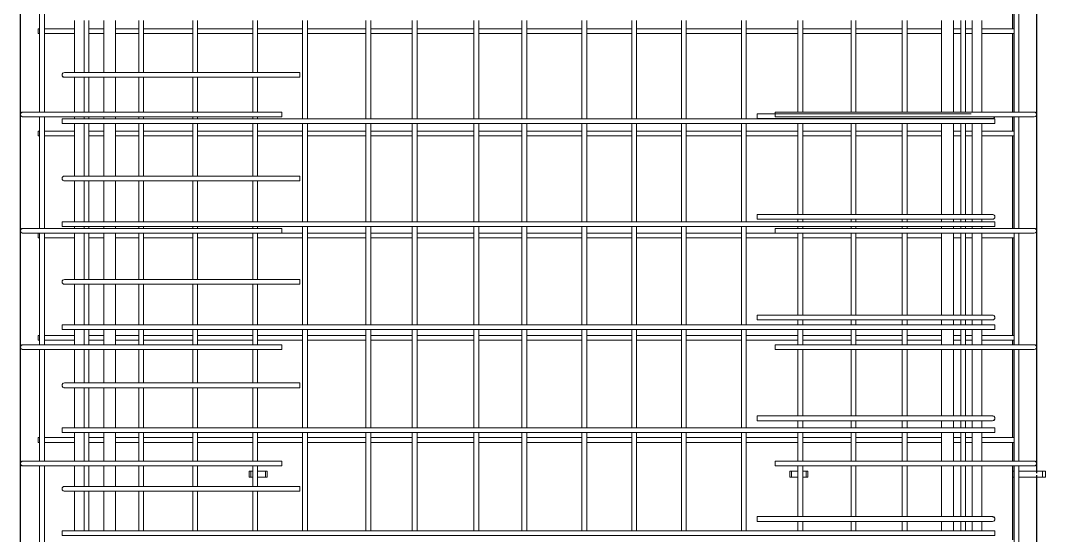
# Model space of a CAD drawing. Header units: millimetres. Extents: x 840 to 20197, y -2485 to 18696.
# Drawn here: x 2609 to 4334, y 542 to 1409 of the extents above; entities that cross this region are included whole.
import ezdxf

# ---------------------------------------------------------------- set-up
doc = ezdxf.new("R2010")
doc.units = ezdxf.units.MM
doc.linetypes.add('Dash', pattern=[6.36, 3.18, -3.18])
for name, color, linetype, lineweight in [('A-GENM', 13, 'Continuous', 18), ('A-WALL', 113, 'Continuous', 25), ('A-WALL-HDLN', 110, 'Dash', 25), ('S-RBAR', 171, 'Continuous', 18)]:
    doc.layers.add(name, color=color, linetype=linetype, lineweight=lineweight)

# ---------------------------------------------------------------- blocks, each defined once
blk = doc.blocks.new('RR spread anchor face based - RR-SA-2_5-150-1726819-Elevation Front Copy 1')
at = {"layer": 'A-GENM'}
for p, q in [((2993.8, 3140), (2996.3, 3140)), ((2993.8, 3130), (2993.8, 3140)), ((2996.3, 3140), (2999.6, 3140)), ((2996.3, 3140), (2996.3, 3130)), ((3007.6, 3140), (3021.3, 3140)), ((3021.3, 3140), (3023.8, 3140)), ((3021.3, 3140), (3021.3, 3130)), ((3023.8, 3140), (3023.8, 3130)), ((2996.3, 3130), (2993.8, 3130)), ((2999.6, 3130), (2996.3, 3130)), ((3021.3, 3130), (3007.6, 3130)), ((3023.8, 3130), (3021.3, 3130))]:
    blk.add_line(p, q, dxfattribs=at)
blk = doc.blocks.new('RR spread anchor face based - RR-SA-2_5-150-V1-Elevation Front Copy 1')
at = {"layer": 'A-GENM'}
for p, q in [((3903.8, 3140), (3906.3, 3140)), ((3903.8, 3130), (3903.8, 3140)), ((3906.3, 3140), (3917.3, 3140)), ((3906.3, 3140), (3906.3, 3130)), ((3925.3, 3140), (3931.3, 3140)), ((3931.3, 3140), (3933.8, 3140)), ((3931.3, 3140), (3931.3, 3130)), ((3933.8, 3140), (3933.8, 3130)), ((3906.3, 3130), (3903.8, 3130)), ((3917.3, 3130), (3906.3, 3130)), ((3931.3, 3130), (3925.3, 3130)), ((3933.8, 3130), (3931.3, 3130))]:
    blk.add_line(p, q, dxfattribs=at)
blk = doc.blocks.new('RR spread anchor face based - RR-SA-3_0-200-1726827-Elevation Front Copy 1')
at = {"layer": 'A-GENM'}
for p, q in [((4278.8, 3140), (4280.8, 3140)), ((4288.8, 3140), (4328.8, 3140)), ((4328.8, 3140), (4333.8, 3140)), ((4328.8, 3130), (4328.8, 3140)), ((4333.8, 3130), (4333.8, 3140)), ((4280.8, 3130), (4278.8, 3130)), ((4328.8, 3130), (4288.8, 3130)), ((4333.8, 3130), (4328.8, 3130))]:
    blk.add_line(p, q, dxfattribs=at)

msp = doc.modelspace()

# ---------------------------------------------------------------- linework, layer by layer
at = {"layer": 'A-WALL'}
for p, q in [((2608.8071, -1395), (2608.8071, 3660)), ((4318.8071, 1655), (4318.8071, 649.9)), ((4278.8071, 1394.44828), (4278.8071, 1442.2)), ((4278.8071, 1254.4), (4278.8071, 1386.44828)), ((4278.8071, 1222.48276), (4278.8071, 1246.4)), ((4278.8071, 1058.6), (4278.8071, 1214.48276)), ((4278.8071, 878.55172), (4278.8071, 1042.51724)), ((4278.8071, 862.8), (4278.8071, 870.55172)), ((4278.8071, 706.58621), (4278.8071, 854.8)), ((4278.8071, 667), (4278.8071, 698.58621)), ((4278.8071, 534.62069), (4278.8071, 659)), ((4318.8071, 639.9), (4318.8071, -825.1))]:
    msp.add_line(p, q, dxfattribs=at)
at = {"layer": 'A-WALL-HDLN'}
msp.add_line((4318.8071, 649.85039), (4318.8071, 639.94961), dxfattribs=at)
at = {"layer": 'S-RBAR'}
for p, q in [((2641.0571, 1254.4), (2641.0571, 1442.2)), ((2649.0571, 1254.4), (2649.0571, 1442.2)), ((4280.8071, 1254.4), (4280.8071, 1442.2)), ((4288.8071, 1254.4), (4288.8071, 1442.2)), ((2699.81129, 1320.88409), (2699.81129, 1408.51724)), ((2715.81129, 1320.88409), (2715.81129, 1408.51724)), ((2715.9034, 1320.88409), (2715.9034, 1408.51724)), ((2723.9034, 1320.88409), (2723.9034, 1408.51724)), ((2748.8071, 1320.88409), (2748.8071, 1408.51724)), ((2768.8071, 1320.88409), (2768.8071, 1408.51724)), ((2807.83488, 1320.88409), (2807.83488, 1408.51724)), ((2815.83488, 1320.88409), (2815.83488, 1408.51724)), ((2898.94599, 1320.88409), (2898.94599, 1408.51724)), ((2906.94599, 1320.88409), (2906.94599, 1408.51724)), ((2999.61266, 1320.88409), (2999.61266, 1408.51724)), ((3007.61266, 1320.88409), (3007.61266, 1408.51724)), ((3083.55107, 1243.17241), (3083.55107, 1408.51724)), ((3091.55107, 1243.17241), (3091.55107, 1408.51724)), ((3190.14043, 1243.17241), (3190.14043, 1408.51724)), ((3198.14043, 1243.17241), (3198.14043, 1408.51724)), ((3268.15615, 1243.17241), (3268.15615, 1408.51724)), ((3276.15615, 1243.17241), (3276.15615, 1408.51724)), ((3371.91821, 1243.17241), (3371.91821, 1408.51724)), ((3379.91821, 1243.17241), (3379.91821, 1408.51724)), ((3452.76124, 1243.17241), (3452.76124, 1408.51724)), ((3460.76124, 1243.17241), (3460.76124, 1408.51724)), ((3553.69599, 1243.17241), (3553.69599, 1408.51724)), ((3561.69599, 1243.17241), (3561.69599, 1408.51724)), ((3637.36632, 1243.17241), (3637.36632, 1408.51724)), ((3645.36632, 1243.17241), (3645.36632, 1408.51724)), ((3721.09877, 1243.17241), (3721.09877, 1408.51724)), ((3729.09877, 1243.17241), (3729.09877, 1408.51724)), ((3821.9714, 1243.17241), (3821.9714, 1408.51724)), ((3829.9714, 1243.17241), (3829.9714, 1408.51724)), ((3917.25155, 1254.4), (3917.25155, 1408.51724)), ((3925.25155, 1254.4), (3925.25155, 1408.51724)), ((4006.57649, 1254.4), (4006.57649, 1408.51724)), ((4014.57649, 1254.4), (4014.57649, 1408.51724)), ((4092.77932, 1254.4), (4092.77932, 1408.51724)), ((4100.77932, 1254.4), (4100.77932, 1408.51724)), ((4158.8071, 1254.4), (4158.8071, 1408.51724)), ((4178.8071, 1254.4), (4178.8071, 1408.51724)), ((4191.18157, 1254.4), (4191.18157, 1408.51724)), ((4199.18157, 1254.4), (4199.18157, 1408.51724)), ((4210.55291, 1254.4), (4210.55291, 1408.51724)), ((4226.55291, 1254.4), (4226.55291, 1408.51724)), ((2638.8071, 1394.44828), (2641.0571, 1394.44828)), ((2638.8071, 1386.44828), (2638.8071, 1394.44828)), ((2638.8071, 1386.44828), (2641.0571, 1386.44828)), ((2649.0571, 1394.44828), (2699.81129, 1394.44828)), ((2649.0571, 1386.44828), (2699.81129, 1386.44828)), ((2723.9034, 1394.44828), (2748.8071, 1394.44828)), ((2723.9034, 1386.44828), (2748.8071, 1386.44828)), ((2768.8071, 1394.44828), (2807.83488, 1394.44828)), ((2768.8071, 1386.44828), (2807.83488, 1386.44828)), ((2815.83488, 1394.44828), (2898.94599, 1394.44828)), ((2815.83488, 1386.44828), (2898.94599, 1386.44828)), ((2906.94599, 1394.44828), (2999.61266, 1394.44828)), ((2906.94599, 1386.44828), (2999.61266, 1386.44828)), ((3007.61266, 1394.44828), (3083.55107, 1394.44828)), ((3007.61266, 1386.44828), (3083.55107, 1386.44828)), ((3091.55107, 1394.44828), (3190.14043, 1394.44828)), ((3091.55107, 1386.44828), (3190.14043, 1386.44828)), ((3198.14043, 1394.44828), (3268.15615, 1394.44828)), ((3198.14043, 1386.44828), (3268.15615, 1386.44828)), ((3276.15615, 1394.44828), (3371.91821, 1394.44828)), ((3276.15615, 1386.44828), (3371.91821, 1386.44828)), ((3379.91821, 1394.44828), (3452.76124, 1394.44828)), ((3379.91821, 1386.44828), (3452.76124, 1386.44828)), ((3460.76124, 1394.44828), (3553.69599, 1394.44828)), ((3460.76124, 1386.44828), (3553.69599, 1386.44828)), ((3561.69599, 1394.44828), (3637.36632, 1394.44828)), ((3561.69599, 1386.44828), (3637.36632, 1386.44828)), ((3645.36632, 1394.44828), (3721.09877, 1394.44828)), ((3645.36632, 1386.44828), (3721.09877, 1386.44828)), ((3729.09877, 1394.44828), (3821.9714, 1394.44828)), ((3729.09877, 1386.44828), (3821.9714, 1386.44828)), ((3829.9714, 1394.44828), (3917.25155, 1394.44828)), ((3829.9714, 1386.44828), (3917.25155, 1386.44828)), ((3925.25155, 1394.44828), (4006.57649, 1394.44828)), ((3925.25155, 1386.44828), (4006.57649, 1386.44828)), ((4014.57649, 1394.44828), (4092.77932, 1394.44828)), ((4014.57649, 1386.44828), (4092.77932, 1386.44828)), ((4100.77932, 1394.44828), (4158.8071, 1394.44828)), ((4100.77932, 1386.44828), (4158.8071, 1386.44828)), ((4178.8071, 1394.44828), (4191.18157, 1394.44828)), ((4178.8071, 1386.44828), (4191.18157, 1386.44828)), ((4199.18157, 1394.44828), (4210.55291, 1394.44828)), ((4199.18157, 1386.44828), (4210.55291, 1386.44828)), ((4226.55291, 1394.44828), (4280.8071, 1394.44828)), ((4226.55291, 1386.44828), (4280.8071, 1386.44828)), ((2718.8071, 1320.88409), (2682.8071, 1320.88409)), ((2718.8071, 1312.88409), (2682.8071, 1312.88409)), ((2699.81129, 1254.4), (2699.81129, 1312.88409)), ((2715.81129, 1254.4), (2715.81129, 1312.88409)), ((2715.9034, 1254.4), (2715.9034, 1312.88409)), ((2718.8071, 1320.88409), (3078.8071, 1320.88409)), ((2718.8071, 1312.88409), (3078.8071, 1312.88409)), ((2723.9034, 1254.4), (2723.9034, 1312.88409)), ((2748.8071, 1254.4), (2748.8071, 1312.88409)), ((2768.8071, 1254.4), (2768.8071, 1312.88409)), ((2807.83488, 1254.4), (2807.83488, 1312.88409)), ((2815.83488, 1254.4), (2815.83488, 1312.88409)), ((2898.94599, 1254.4), (2898.94599, 1312.88409)), ((2906.94599, 1254.4), (2906.94599, 1312.88409)), ((2999.61266, 1254.4), (2999.61266, 1312.88409)), ((3007.61266, 1254.4), (3007.61266, 1312.88409)), ((3078.8071, 1312.88409), (3078.8071, 1320.88409)), ((2632.8071, 1254.4), (2612.8071, 1254.4)), ((2632.8071, 1246.4), (2612.8071, 1246.4)), ((2632.8071, 1254.4), (3048.8071, 1254.4)), ((2632.8071, 1246.4), (3048.8071, 1246.4)), ((2641.0571, 1058.6), (2641.0571, 1246.4)), ((2649.0571, 1058.6), (2649.0571, 1246.4)), ((2678.8071, 1243.17241), (4248.8071, 1243.17241)), ((2678.8071, 1235.17241), (2678.8071, 1243.17241)), ((2699.81129, 1243.17241), (2699.81129, 1246.4)), ((2715.81129, 1243.17241), (2715.81129, 1246.4)), ((2715.9034, 1243.17241), (2715.9034, 1246.4)), ((2723.9034, 1243.17241), (2723.9034, 1246.4)), ((2748.8071, 1243.17241), (2748.8071, 1246.4)), ((2768.8071, 1243.17241), (2768.8071, 1246.4)), ((2807.83488, 1243.17241), (2807.83488, 1246.4)), ((2815.83488, 1243.17241), (2815.83488, 1246.4)), ((2898.94599, 1243.17241), (2898.94599, 1246.4)), ((2906.94599, 1243.17241), (2906.94599, 1246.4)), ((2999.61266, 1243.17241), (2999.61266, 1246.4)), ((3007.61266, 1243.17241), (3007.61266, 1246.4)), ((3048.8071, 1246.4), (3048.8071, 1254.4)), ((4208.8071, 1251.50878), (3848.8071, 1251.50878)), ((3848.8071, 1251.50878), (3848.8071, 1243.50878)), ((4208.8071, 1243.50878), (3848.8071, 1243.50878)), ((4294.8071, 1254.4), (3878.8071, 1254.4)), ((3878.8071, 1254.4), (3878.8071, 1246.4)), ((4294.8071, 1246.4), (3878.8071, 1246.4)), ((4208.8071, 1243.50878), (4244.8071, 1243.50878)), ((4248.8071, 1235.17241), (4248.8071, 1243.17241)), ((4280.8071, 1058.6), (4280.8071, 1246.4)), ((4288.8071, 1058.6), (4288.8071, 1246.4)), ((4294.8071, 1254.4), (4314.8071, 1254.4)), ((4294.8071, 1246.4), (4314.8071, 1246.4)), ((2678.8071, 1235.17241), (4248.8071, 1235.17241)), ((2699.81129, 1146.75849), (2699.81129, 1235.17241)), ((2715.81129, 1146.75849), (2715.81129, 1235.17241)), ((2715.9034, 1146.75849), (2715.9034, 1235.17241)), ((2723.9034, 1146.75849), (2723.9034, 1235.17241)), ((2748.8071, 1146.75849), (2748.8071, 1235.17241)), ((2768.8071, 1146.75849), (2768.8071, 1235.17241)), ((2807.83488, 1146.75849), (2807.83488, 1235.17241)), ((2815.83488, 1146.75849), (2815.83488, 1235.17241)), ((2898.94599, 1146.75849), (2898.94599, 1235.17241)), ((2906.94599, 1146.75849), (2906.94599, 1235.17241)), ((2999.61266, 1146.75849), (2999.61266, 1235.17241)), ((3007.61266, 1146.75849), (3007.61266, 1235.17241)), ((3083.55107, 1069.82759), (3083.55107, 1235.17241)), ((3091.55107, 1069.82759), (3091.55107, 1235.17241)), ((3190.14043, 1069.82759), (3190.14043, 1235.17241)), ((3198.14043, 1069.82759), (3198.14043, 1235.17241)), ((3268.15615, 1069.82759), (3268.15615, 1235.17241)), ((3276.15615, 1069.82759), (3276.15615, 1235.17241)), ((3371.91821, 1069.82759), (3371.91821, 1235.17241)), ((3379.91821, 1069.82759), (3379.91821, 1235.17241)), ((3452.76124, 1069.82759), (3452.76124, 1235.17241)), ((3460.76124, 1069.82759), (3460.76124, 1235.17241)), ((3553.69599, 1069.82759), (3553.69599, 1235.17241)), ((3561.69599, 1069.82759), (3561.69599, 1235.17241)), ((3637.36632, 1069.82759), (3637.36632, 1235.17241)), ((3645.36632, 1069.82759), (3645.36632, 1235.17241)), ((3721.09877, 1069.82759), (3721.09877, 1235.17241)), ((3729.09877, 1069.82759), (3729.09877, 1235.17241)), ((3821.9714, 1069.82759), (3821.9714, 1235.17241)), ((3829.9714, 1069.82759), (3829.9714, 1235.17241)), ((3917.25155, 1082.0082), (3917.25155, 1235.17241)), ((3925.25155, 1082.0082), (3925.25155, 1235.17241)), ((4006.57649, 1082.0082), (4006.57649, 1235.17241)), ((4014.57649, 1082.0082), (4014.57649, 1235.17241)), ((4092.77932, 1082.0082), (4092.77932, 1235.17241)), ((4100.77932, 1082.0082), (4100.77932, 1235.17241)), ((4158.8071, 1082.0082), (4158.8071, 1235.17241)), ((4178.8071, 1082.0082), (4178.8071, 1235.17241)), ((4191.18157, 1082.0082), (4191.18157, 1235.17241)), ((4199.18157, 1082.0082), (4199.18157, 1235.17241)), ((4210.55291, 1082.0082), (4210.55291, 1235.17241)), ((4226.55291, 1082.0082), (4226.55291, 1235.17241)), ((2638.8071, 1222.48276), (2641.0571, 1222.48276)), ((2638.8071, 1214.48276), (2638.8071, 1222.48276)), ((2638.8071, 1214.48276), (2641.0571, 1214.48276)), ((2649.0571, 1222.48276), (2699.81129, 1222.48276)), ((2649.0571, 1214.48276), (2699.81129, 1214.48276)), ((2723.9034, 1222.48276), (2748.8071, 1222.48276)), ((2723.9034, 1214.48276), (2748.8071, 1214.48276)), ((2768.8071, 1222.48276), (2807.83488, 1222.48276)), ((2768.8071, 1214.48276), (2807.83488, 1214.48276)), ((2815.83488, 1222.48276), (2898.94599, 1222.48276)), ((2815.83488, 1214.48276), (2898.94599, 1214.48276)), ((2906.94599, 1222.48276), (2999.61266, 1222.48276)), ((2906.94599, 1214.48276), (2999.61266, 1214.48276)), ((3007.61266, 1222.48276), (3083.55107, 1222.48276)), ((3007.61266, 1214.48276), (3083.55107, 1214.48276)), ((3091.55107, 1222.48276), (3190.14043, 1222.48276)), ((3091.55107, 1214.48276), (3190.14043, 1214.48276)), ((3198.14043, 1222.48276), (3268.15615, 1222.48276)), ((3198.14043, 1214.48276), (3268.15615, 1214.48276)), ((3276.15615, 1222.48276), (3371.91821, 1222.48276)), ((3276.15615, 1214.48276), (3371.91821, 1214.48276)), ((3379.91821, 1222.48276), (3452.76124, 1222.48276)), ((3379.91821, 1214.48276), (3452.76124, 1214.48276)), ((3460.76124, 1222.48276), (3553.69599, 1222.48276)), ((3460.76124, 1214.48276), (3553.69599, 1214.48276)), ((3561.69599, 1222.48276), (3637.36632, 1222.48276)), ((3561.69599, 1214.48276), (3637.36632, 1214.48276)), ((3645.36632, 1222.48276), (3721.09877, 1222.48276)), ((3645.36632, 1214.48276), (3721.09877, 1214.48276)), ((3729.09877, 1222.48276), (3821.9714, 1222.48276)), ((3729.09877, 1214.48276), (3821.9714, 1214.48276)), ((3829.9714, 1222.48276), (3917.25155, 1222.48276)), ((3829.9714, 1214.48276), (3917.25155, 1214.48276)), ((3925.25155, 1222.48276), (4006.57649, 1222.48276)), ((3925.25155, 1214.48276), (4006.57649, 1214.48276)), ((4014.57649, 1222.48276), (4092.77932, 1222.48276)), ((4014.57649, 1214.48276), (4092.77932, 1214.48276)), ((4100.77932, 1222.48276), (4158.8071, 1222.48276)), ((4100.77932, 1214.48276), (4158.8071, 1214.48276)), ((4178.8071, 1222.48276), (4191.18157, 1222.48276)), ((4178.8071, 1214.48276), (4191.18157, 1214.48276)), ((4199.18157, 1222.48276), (4210.55291, 1222.48276)), ((4199.18157, 1214.48276), (4210.55291, 1214.48276)), ((4226.55291, 1222.48276), (4280.8071, 1222.48276)), ((4226.55291, 1214.48276), (4280.8071, 1214.48276)), ((2718.8071, 1146.75849), (2682.8071, 1146.75849)), ((2718.8071, 1138.75849), (2682.8071, 1138.75849)), ((2699.81129, 1069.82759), (2699.81129, 1138.75849)), ((2715.81129, 1069.82759), (2715.81129, 1138.75849)), ((2715.9034, 1069.82759), (2715.9034, 1138.75849)), ((2718.8071, 1146.75849), (3078.8071, 1146.75849)), ((2718.8071, 1138.75849), (3078.8071, 1138.75849)), ((2723.9034, 1069.82759), (2723.9034, 1138.75849)), ((2748.8071, 1069.82759), (2748.8071, 1138.75849)), ((2768.8071, 1069.82759), (2768.8071, 1138.75849)), ((2807.83488, 1069.82759), (2807.83488, 1138.75849)), ((2815.83488, 1069.82759), (2815.83488, 1138.75849)), ((2898.94599, 1069.82759), (2898.94599, 1138.75849)), ((2906.94599, 1069.82759), (2906.94599, 1138.75849)), ((2999.61266, 1069.82759), (2999.61266, 1138.75849)), ((3007.61266, 1069.82759), (3007.61266, 1138.75849)), ((3078.8071, 1138.75849), (3078.8071, 1146.75849)), ((2678.8071, 1069.82759), (4248.8071, 1069.82759)), ((2678.8071, 1061.82759), (2678.8071, 1069.82759)), ((4208.8071, 1082.0082), (3848.8071, 1082.0082)), ((3848.8071, 1082.0082), (3848.8071, 1074.0082)), ((4208.8071, 1074.0082), (3848.8071, 1074.0082)), ((3917.25155, 1069.82759), (3917.25155, 1074.0082)), ((3925.25155, 1069.82759), (3925.25155, 1074.0082)), ((4006.57649, 1069.82759), (4006.57649, 1074.0082)), ((4014.57649, 1069.82759), (4014.57649, 1074.0082)), ((4092.77932, 1069.82759), (4092.77932, 1074.0082)), ((4100.77932, 1069.82759), (4100.77932, 1074.0082)), ((4158.8071, 1069.82759), (4158.8071, 1074.0082)), ((4178.8071, 1069.82759), (4178.8071, 1074.0082)), ((4191.18157, 1069.82759), (4191.18157, 1074.0082)), ((4199.18157, 1069.82759), (4199.18157, 1074.0082)), ((4208.8071, 1082.0082), (4244.8071, 1082.0082)), ((4208.8071, 1074.0082), (4244.8071, 1074.0082)), ((4210.55291, 1069.82759), (4210.55291, 1074.0082)), ((4226.55291, 1069.82759), (4226.55291, 1074.0082)), ((4248.8071, 1061.82759), (4248.8071, 1069.82759)), ((2632.8071, 1058.6), (2612.8071, 1058.6)), ((2632.8071, 1058.6), (3048.8071, 1058.6)), ((2678.8071, 1061.82759), (4248.8071, 1061.82759)), ((2699.81129, 1058.6), (2699.81129, 1061.82759)), ((2715.81129, 1058.6), (2715.81129, 1061.82759)), ((2715.9034, 1058.6), (2715.9034, 1061.82759)), ((2723.9034, 1058.6), (2723.9034, 1061.82759)), ((2748.8071, 1058.6), (2748.8071, 1061.82759)), ((2768.8071, 1058.6), (2768.8071, 1061.82759)), ((2807.83488, 1058.6), (2807.83488, 1061.82759)), ((2815.83488, 1058.6), (2815.83488, 1061.82759)), ((2898.94599, 1058.6), (2898.94599, 1061.82759)), ((2906.94599, 1058.6), (2906.94599, 1061.82759)), ((2999.61266, 1058.6), (2999.61266, 1061.82759)), ((3007.61266, 1058.6), (3007.61266, 1061.82759)), ((3048.8071, 1050.6), (3048.8071, 1058.6)), ((3083.55107, 896.48276), (3083.55107, 1061.82759)), ((3091.55107, 896.48276), (3091.55107, 1061.82759)), ((3190.14043, 896.48276), (3190.14043, 1061.82759)), ((3198.14043, 896.48276), (3198.14043, 1061.82759)), ((3268.15615, 896.48276), (3268.15615, 1061.82759)), ((3276.15615, 896.48276), (3276.15615, 1061.82759)), ((3371.91821, 896.48276), (3371.91821, 1061.82759)), ((3379.91821, 896.48276), (3379.91821, 1061.82759)), ((3452.76124, 896.48276), (3452.76124, 1061.82759)), ((3460.76124, 896.48276), (3460.76124, 1061.82759)), ((3553.69599, 896.48276), (3553.69599, 1061.82759)), ((3561.69599, 896.48276), (3561.69599, 1061.82759)), ((3637.36632, 896.48276), (3637.36632, 1061.82759)), ((3645.36632, 896.48276), (3645.36632, 1061.82759)), ((3721.09877, 896.48276), (3721.09877, 1061.82759)), ((3729.09877, 896.48276), (3729.09877, 1061.82759)), ((3821.9714, 896.48276), (3821.9714, 1061.82759)), ((3829.9714, 896.48276), (3829.9714, 1061.82759)), ((4294.8071, 1058.6), (3878.8071, 1058.6)), ((3878.8071, 1058.6), (3878.8071, 1050.6)), ((3917.25155, 1058.6), (3917.25155, 1061.82759)), ((3925.25155, 1058.6), (3925.25155, 1061.82759)), ((4006.57649, 1058.6), (4006.57649, 1061.82759)), ((4014.57649, 1058.6), (4014.57649, 1061.82759)), ((4092.77932, 1058.6), (4092.77932, 1061.82759)), ((4100.77932, 1058.6), (4100.77932, 1061.82759)), ((4158.8071, 1058.6), (4158.8071, 1061.82759)), ((4178.8071, 1058.6), (4178.8071, 1061.82759)), ((4191.18157, 1058.6), (4191.18157, 1061.82759)), ((4199.18157, 1058.6), (4199.18157, 1061.82759)), ((4210.55291, 1058.6), (4210.55291, 1061.82759)), ((4226.55291, 1058.6), (4226.55291, 1061.82759)), ((4294.8071, 1058.6), (4314.8071, 1058.6)), ((2632.8071, 1050.6), (2612.8071, 1050.6)), ((2632.8071, 1050.6), (3048.8071, 1050.6)), ((2638.8071, 1050.51724), (2641.0571, 1050.51724)), ((2638.8071, 1042.51724), (2638.8071, 1050.51724)), ((2638.8071, 1042.51724), (2641.0571, 1042.51724)), ((2641.0571, 862.8), (2641.0571, 1050.6)), ((2649.0571, 862.8), (2649.0571, 1050.6)), ((2649.0571, 1050.51724), (2699.81129, 1050.51724)), ((2649.0571, 1042.51724), (2699.81129, 1042.51724)), ((2699.81129, 972.63288), (2699.81129, 1050.6)), ((2715.81129, 972.63288), (2715.81129, 1050.6)), ((2715.9034, 972.63288), (2715.9034, 1050.6)), ((2723.9034, 972.63288), (2723.9034, 1050.6)), ((2723.9034, 1050.51724), (2748.8071, 1050.51724)), ((2723.9034, 1042.51724), (2748.8071, 1042.51724)), ((2748.8071, 972.63288), (2748.8071, 1050.6)), ((2768.8071, 972.63288), (2768.8071, 1050.6)), ((2768.8071, 1050.51724), (2807.83488, 1050.51724)), ((2768.8071, 1042.51724), (2807.83488, 1042.51724)), ((2807.83488, 972.63288), (2807.83488, 1050.6)), ((2815.83488, 972.63288), (2815.83488, 1050.6)), ((2815.83488, 1050.51724), (2898.94599, 1050.51724)), ((2815.83488, 1042.51724), (2898.94599, 1042.51724)), ((2898.94599, 972.63288), (2898.94599, 1050.6)), ((2906.94599, 972.63288), (2906.94599, 1050.6)), ((2906.94599, 1050.51724), (2999.61266, 1050.51724)), ((2906.94599, 1042.51724), (2999.61266, 1042.51724)), ((2999.61266, 972.63288), (2999.61266, 1050.6)), ((3007.61266, 972.63288), (3007.61266, 1050.6)), ((3007.61266, 1050.51724), (3083.55107, 1050.51724)), ((3007.61266, 1042.51724), (3083.55107, 1042.51724)), ((3091.55107, 1050.51724), (3190.14043, 1050.51724)), ((3091.55107, 1042.51724), (3190.14043, 1042.51724)), ((3198.14043, 1050.51724), (3268.15615, 1050.51724)), ((3198.14043, 1042.51724), (3268.15615, 1042.51724)), ((3276.15615, 1050.51724), (3371.91821, 1050.51724)), ((3276.15615, 1042.51724), (3371.91821, 1042.51724)), ((3379.91821, 1050.51724), (3452.76124, 1050.51724)), ((3379.91821, 1042.51724), (3452.76124, 1042.51724)), ((3460.76124, 1050.51724), (3553.69599, 1050.51724)), ((3460.76124, 1042.51724), (3553.69599, 1042.51724)), ((3561.69599, 1050.51724), (3637.36632, 1050.51724)), ((3561.69599, 1042.51724), (3637.36632, 1042.51724)), ((3645.36632, 1050.51724), (3721.09877, 1050.51724)), ((3645.36632, 1042.51724), (3721.09877, 1042.51724)), ((3729.09877, 1050.51724), (3821.9714, 1050.51724)), ((3729.09877, 1042.51724), (3821.9714, 1042.51724)), ((3829.9714, 1050.51724), (3917.25155, 1050.51724)), ((3829.9714, 1042.51724), (3917.25155, 1042.51724)), ((4294.8071, 1050.6), (3878.8071, 1050.6)), ((3917.25155, 912.50761), (3917.25155, 1050.6)), ((3925.25155, 912.50761), (3925.25155, 1050.6)), ((3925.25155, 1050.51724), (4006.57649, 1050.51724)), ((3925.25155, 1042.51724), (4006.57649, 1042.51724)), ((4006.57649, 912.50761), (4006.57649, 1050.6)), ((4014.57649, 912.50761), (4014.57649, 1050.6)), ((4014.57649, 1050.51724), (4092.77932, 1050.51724)), ((4014.57649, 1042.51724), (4092.77932, 1042.51724)), ((4092.77932, 912.50761), (4092.77932, 1050.6)), ((4100.77932, 912.50761), (4100.77932, 1050.6)), ((4100.77932, 1050.51724), (4158.8071, 1050.51724)), ((4100.77932, 1042.51724), (4158.8071, 1042.51724)), ((4158.8071, 912.50761), (4158.8071, 1050.6)), ((4178.8071, 912.50761), (4178.8071, 1050.6)), ((4178.8071, 1050.51724), (4191.18157, 1050.51724)), ((4178.8071, 1042.51724), (4191.18157, 1042.51724)), ((4191.18157, 912.50761), (4191.18157, 1050.6)), ((4199.18157, 912.50761), (4199.18157, 1050.6)), ((4199.18157, 1050.51724), (4210.55291, 1050.51724)), ((4199.18157, 1042.51724), (4210.55291, 1042.51724)), ((4210.55291, 912.50761), (4210.55291, 1050.6)), ((4226.55291, 912.50761), (4226.55291, 1050.6)), ((4226.55291, 1050.51724), (4280.8071, 1050.51724)), ((4226.55291, 1042.51724), (4280.8071, 1042.51724)), ((4280.8071, 862.8), (4280.8071, 1050.6)), ((4288.8071, 862.8), (4288.8071, 1050.6)), ((4294.8071, 1050.6), (4314.8071, 1050.6)), ((2718.8071, 972.63288), (2682.8071, 972.63288)), ((2718.8071, 972.63288), (3078.8071, 972.63288)), ((3078.8071, 964.63288), (3078.8071, 972.63288)), ((2718.8071, 964.63288), (2682.8071, 964.63288)), ((2699.81129, 896.48276), (2699.81129, 964.63288)), ((2715.81129, 896.48276), (2715.81129, 964.63288)), ((2715.9034, 896.48276), (2715.9034, 964.63288)), ((2718.8071, 964.63288), (3078.8071, 964.63288)), ((2723.9034, 896.48276), (2723.9034, 964.63288)), ((2748.8071, 896.48276), (2748.8071, 964.63288)), ((2768.8071, 896.48276), (2768.8071, 964.63288)), ((2807.83488, 896.48276), (2807.83488, 964.63288)), ((2815.83488, 896.48276), (2815.83488, 964.63288)), ((2898.94599, 896.48276), (2898.94599, 964.63288)), ((2906.94599, 896.48276), (2906.94599, 964.63288)), ((2999.61266, 896.48276), (2999.61266, 964.63288)), ((3007.61266, 896.48276), (3007.61266, 964.63288)), ((4208.8071, 912.50761), (3848.8071, 912.50761)), ((3848.8071, 912.50761), (3848.8071, 904.50761)), ((4208.8071, 904.50761), (3848.8071, 904.50761)), ((3917.25155, 896.48276), (3917.25155, 904.50761)), ((3925.25155, 896.48276), (3925.25155, 904.50761)), ((4006.57649, 896.48276), (4006.57649, 904.50761)), ((4014.57649, 896.48276), (4014.57649, 904.50761)), ((4092.77932, 896.48276), (4092.77932, 904.50761)), ((4100.77932, 896.48276), (4100.77932, 904.50761)), ((4158.8071, 896.48276), (4158.8071, 904.50761)), ((4178.8071, 896.48276), (4178.8071, 904.50761)), ((4191.18157, 896.48276), (4191.18157, 904.50761)), ((4199.18157, 896.48276), (4199.18157, 904.50761)), ((4208.8071, 912.50761), (4244.8071, 912.50761)), ((4208.8071, 904.50761), (4244.8071, 904.50761)), ((4210.55291, 896.48276), (4210.55291, 904.50761)), ((4226.55291, 896.48276), (4226.55291, 904.50761)), ((2678.8071, 896.48276), (4248.8071, 896.48276)), ((2678.8071, 888.48276), (2678.8071, 896.48276)), ((2678.8071, 888.48276), (4248.8071, 888.48276)), ((2699.81129, 862.8), (2699.81129, 888.48276)), ((2715.81129, 862.8), (2715.81129, 888.48276)), ((2715.9034, 862.8), (2715.9034, 888.48276)), ((2723.9034, 862.8), (2723.9034, 888.48276)), ((2748.8071, 862.8), (2748.8071, 888.48276)), ((2768.8071, 862.8), (2768.8071, 888.48276)), ((2807.83488, 862.8), (2807.83488, 888.48276)), ((2815.83488, 862.8), (2815.83488, 888.48276)), ((2898.94599, 862.8), (2898.94599, 888.48276)), ((2906.94599, 862.8), (2906.94599, 888.48276)), ((2999.61266, 862.8), (2999.61266, 888.48276)), ((3007.61266, 862.8), (3007.61266, 888.48276)), ((3083.55107, 723.13793), (3083.55107, 888.48276)), ((3091.55107, 723.13793), (3091.55107, 888.48276)), ((3190.14043, 723.13793), (3190.14043, 888.48276)), ((3198.14043, 723.13793), (3198.14043, 888.48276)), ((3268.15615, 723.13793), (3268.15615, 888.48276)), ((3276.15615, 723.13793), (3276.15615, 888.48276)), ((3371.91821, 723.13793), (3371.91821, 888.48276)), ((3379.91821, 723.13793), (3379.91821, 888.48276)), ((3452.76124, 723.13793), (3452.76124, 888.48276)), ((3460.76124, 723.13793), (3460.76124, 888.48276)), ((3553.69599, 723.13793), (3553.69599, 888.48276)), ((3561.69599, 723.13793), (3561.69599, 888.48276)), ((3637.36632, 723.13793), (3637.36632, 888.48276)), ((3645.36632, 723.13793), (3645.36632, 888.48276)), ((3721.09877, 723.13793), (3721.09877, 888.48276)), ((3729.09877, 723.13793), (3729.09877, 888.48276)), ((3821.9714, 723.13793), (3821.9714, 888.48276)), ((3829.9714, 723.13793), (3829.9714, 888.48276)), ((3917.25155, 862.8), (3917.25155, 888.48276)), ((3925.25155, 862.8), (3925.25155, 888.48276)), ((4006.57649, 862.8), (4006.57649, 888.48276)), ((4014.57649, 862.8), (4014.57649, 888.48276)), ((4092.77932, 862.8), (4092.77932, 888.48276)), ((4100.77932, 862.8), (4100.77932, 888.48276)), ((4158.8071, 862.8), (4158.8071, 888.48276)), ((4178.8071, 862.8), (4178.8071, 888.48276)), ((4191.18157, 862.8), (4191.18157, 888.48276)), ((4199.18157, 862.8), (4199.18157, 888.48276)), ((4210.55291, 862.8), (4210.55291, 888.48276)), ((4226.55291, 862.8), (4226.55291, 888.48276)), ((4248.8071, 888.48276), (4248.8071, 896.48276)), ((2632.8071, 862.8), (2612.8071, 862.8)), ((2632.8071, 862.8), (3048.8071, 862.8)), ((2638.8071, 878.55172), (2641.0571, 878.55172)), ((2638.8071, 870.55172), (2638.8071, 878.55172)), ((2638.8071, 870.55172), (2641.0571, 870.55172)), ((2649.0571, 878.55172), (2699.81129, 878.55172)), ((2649.0571, 870.55172), (2699.81129, 870.55172)), ((2723.9034, 878.55172), (2748.8071, 878.55172)), ((2723.9034, 870.55172), (2748.8071, 870.55172)), ((2768.8071, 878.55172), (2807.83488, 878.55172)), ((2768.8071, 870.55172), (2807.83488, 870.55172)), ((2815.83488, 878.55172), (2898.94599, 878.55172)), ((2815.83488, 870.55172), (2898.94599, 870.55172)), ((2906.94599, 878.55172), (2999.61266, 878.55172)), ((2906.94599, 870.55172), (2999.61266, 870.55172)), ((3007.61266, 878.55172), (3083.55107, 878.55172)), ((3007.61266, 870.55172), (3083.55107, 870.55172)), ((3048.8071, 854.8), (3048.8071, 862.8)), ((3091.55107, 878.55172), (3190.14043, 878.55172)), ((3091.55107, 870.55172), (3190.14043, 870.55172)), ((3198.14043, 878.55172), (3268.15615, 878.55172)), ((3198.14043, 870.55172), (3268.15615, 870.55172)), ((3276.15615, 878.55172), (3371.91821, 878.55172)), ((3276.15615, 870.55172), (3371.91821, 870.55172)), ((3379.91821, 878.55172), (3452.76124, 878.55172)), ((3379.91821, 870.55172), (3452.76124, 870.55172)), ((3460.76124, 878.55172), (3553.69599, 878.55172)), ((3460.76124, 870.55172), (3553.69599, 870.55172)), ((3561.69599, 878.55172), (3637.36632, 878.55172)), ((3561.69599, 870.55172), (3637.36632, 870.55172)), ((3645.36632, 878.55172), (3721.09877, 878.55172)), ((3645.36632, 870.55172), (3721.09877, 870.55172)), ((3729.09877, 878.55172), (3821.9714, 878.55172)), ((3729.09877, 870.55172), (3821.9714, 870.55172)), ((3829.9714, 878.55172), (3917.25155, 878.55172)), ((3829.9714, 870.55172), (3917.25155, 870.55172)), ((4294.8071, 862.8), (3878.8071, 862.8)), ((3878.8071, 862.8), (3878.8071, 854.8)), ((3925.25155, 878.55172), (4006.57649, 878.55172)), ((3925.25155, 870.55172), (4006.57649, 870.55172)), ((4014.57649, 878.55172), (4092.77932, 878.55172)), ((4014.57649, 870.55172), (4092.77932, 870.55172)), ((4100.77932, 878.55172), (4158.8071, 878.55172)), ((4100.77932, 870.55172), (4158.8071, 870.55172)), ((4178.8071, 878.55172), (4191.18157, 878.55172)), ((4178.8071, 870.55172), (4191.18157, 870.55172)), ((4199.18157, 878.55172), (4210.55291, 878.55172)), ((4199.18157, 870.55172), (4210.55291, 870.55172)), ((4226.55291, 878.55172), (4280.8071, 878.55172)), ((4226.55291, 870.55172), (4280.8071, 870.55172)), ((4294.8071, 862.8), (4314.8071, 862.8)), ((2632.8071, 854.8), (2612.8071, 854.8)), ((2632.8071, 854.8), (3048.8071, 854.8)), ((2641.0571, 667), (2641.0571, 854.8)), ((2649.0571, 667), (2649.0571, 854.8)), ((2699.81129, 798.50728), (2699.81129, 854.8)), ((2715.81129, 798.50728), (2715.81129, 854.8)), ((2715.9034, 798.50728), (2715.9034, 854.8)), ((2723.9034, 798.50728), (2723.9034, 854.8)), ((2748.8071, 798.50728), (2748.8071, 854.8)), ((2768.8071, 798.50728), (2768.8071, 854.8)), ((2807.83488, 798.50728), (2807.83488, 854.8)), ((2815.83488, 798.50728), (2815.83488, 854.8)), ((2898.94599, 798.50728), (2898.94599, 854.8)), ((2906.94599, 798.50728), (2906.94599, 854.8)), ((2999.61266, 798.50728), (2999.61266, 854.8)), ((3007.61266, 798.50728), (3007.61266, 854.8)), ((4294.8071, 854.8), (3878.8071, 854.8)), ((3917.25155, 743.00702), (3917.25155, 854.8)), ((3925.25155, 743.00702), (3925.25155, 854.8)), ((4006.57649, 743.00702), (4006.57649, 854.8)), ((4014.57649, 743.00702), (4014.57649, 854.8)), ((4092.77932, 743.00702), (4092.77932, 854.8)), ((4100.77932, 743.00702), (4100.77932, 854.8)), ((4158.8071, 743.00702), (4158.8071, 854.8)), ((4178.8071, 743.00702), (4178.8071, 854.8)), ((4191.18157, 743.00702), (4191.18157, 854.8)), ((4199.18157, 743.00702), (4199.18157, 854.8)), ((4210.55291, 743.00702), (4210.55291, 854.8)), ((4226.55291, 743.00702), (4226.55291, 854.8)), ((4280.8071, 667), (4280.8071, 854.8)), ((4288.8071, 667), (4288.8071, 854.8)), ((4294.8071, 854.8), (4314.8071, 854.8)), ((2718.8071, 798.50728), (2682.8071, 798.50728)), ((2718.8071, 798.50728), (3078.8071, 798.50728)), ((3078.8071, 790.50728), (3078.8071, 798.50728)), ((2718.8071, 790.50728), (2682.8071, 790.50728)), ((2699.81129, 723.13793), (2699.81129, 790.50728)), ((2715.81129, 723.13793), (2715.81129, 790.50728)), ((2715.9034, 723.13793), (2715.9034, 790.50728)), ((2718.8071, 790.50728), (3078.8071, 790.50728)), ((2723.9034, 723.13793), (2723.9034, 790.50728)), ((2748.8071, 723.13793), (2748.8071, 790.50728)), ((2768.8071, 723.13793), (2768.8071, 790.50728)), ((2807.83488, 723.13793), (2807.83488, 790.50728)), ((2815.83488, 723.13793), (2815.83488, 790.50728)), ((2898.94599, 723.13793), (2898.94599, 790.50728)), ((2906.94599, 723.13793), (2906.94599, 790.50728)), ((2999.61266, 723.13793), (2999.61266, 790.50728)), ((3007.61266, 723.13793), (3007.61266, 790.50728)), ((4208.8071, 743.00702), (3848.8071, 743.00702)), ((3848.8071, 743.00702), (3848.8071, 735.00702)), ((4208.8071, 743.00702), (4244.8071, 743.00702)), ((4208.8071, 735.00702), (3848.8071, 735.00702)), ((3917.25155, 723.13793), (3917.25155, 735.00702)), ((3925.25155, 723.13793), (3925.25155, 735.00702)), ((4006.57649, 723.13793), (4006.57649, 735.00702)), ((4014.57649, 723.13793), (4014.57649, 735.00702)), ((4092.77932, 723.13793), (4092.77932, 735.00702)), ((4100.77932, 723.13793), (4100.77932, 735.00702)), ((4158.8071, 723.13793), (4158.8071, 735.00702)), ((4178.8071, 723.13793), (4178.8071, 735.00702)), ((4191.18157, 723.13793), (4191.18157, 735.00702)), ((4199.18157, 723.13793), (4199.18157, 735.00702)), ((4208.8071, 735.00702), (4244.8071, 735.00702)), ((4210.55291, 723.13793), (4210.55291, 735.00702)), ((4226.55291, 723.13793), (4226.55291, 735.00702)), ((2678.8071, 723.13793), (4248.8071, 723.13793)), ((2678.8071, 715.13793), (2678.8071, 723.13793)), ((2678.8071, 715.13793), (4248.8071, 715.13793)), ((2699.81129, 667), (2699.81129, 715.13793)), ((2715.81129, 667), (2715.81129, 715.13793)), ((2715.9034, 667), (2715.9034, 715.13793)), ((2723.9034, 667), (2723.9034, 715.13793)), ((2748.8071, 667), (2748.8071, 715.13793)), ((2768.8071, 667), (2768.8071, 715.13793)), ((2807.83488, 667), (2807.83488, 715.13793)), ((2815.83488, 667), (2815.83488, 715.13793)), ((2898.94599, 667), (2898.94599, 715.13793)), ((2906.94599, 667), (2906.94599, 715.13793)), ((2999.61266, 667), (2999.61266, 715.13793)), ((3007.61266, 667), (3007.61266, 715.13793)), ((3083.55107, 549.7931), (3083.55107, 715.13793)), ((3091.55107, 549.7931), (3091.55107, 715.13793)), ((3190.14043, 549.7931), (3190.14043, 715.13793)), ((3198.14043, 549.7931), (3198.14043, 715.13793)), ((3268.15615, 549.7931), (3268.15615, 715.13793)), ((3276.15615, 549.7931), (3276.15615, 715.13793)), ((3371.91821, 549.7931), (3371.91821, 715.13793)), ((3379.91821, 549.7931), (3379.91821, 715.13793)), ((3452.76124, 549.7931), (3452.76124, 715.13793)), ((3460.76124, 549.7931), (3460.76124, 715.13793)), ((3553.69599, 549.7931), (3553.69599, 715.13793)), ((3561.69599, 549.7931), (3561.69599, 715.13793)), ((3637.36632, 549.7931), (3637.36632, 715.13793)), ((3645.36632, 549.7931), (3645.36632, 715.13793)), ((3721.09877, 549.7931), (3721.09877, 715.13793)), ((3729.09877, 549.7931), (3729.09877, 715.13793)), ((3821.9714, 549.7931), (3821.9714, 715.13793)), ((3829.9714, 549.7931), (3829.9714, 715.13793)), ((3917.25155, 667), (3917.25155, 715.13793)), ((3925.25155, 667), (3925.25155, 715.13793)), ((4006.57649, 667), (4006.57649, 715.13793)), ((4014.57649, 667), (4014.57649, 715.13793)), ((4092.77932, 667), (4092.77932, 715.13793)), ((4100.77932, 667), (4100.77932, 715.13793)), ((4158.8071, 667), (4158.8071, 715.13793)), ((4178.8071, 667), (4178.8071, 715.13793)), ((4191.18157, 667), (4191.18157, 715.13793)), ((4199.18157, 667), (4199.18157, 715.13793)), ((4210.55291, 667), (4210.55291, 715.13793)), ((4226.55291, 667), (4226.55291, 715.13793)), ((4248.8071, 715.13793), (4248.8071, 723.13793)), ((2638.8071, 706.58621), (2641.0571, 706.58621)), ((2638.8071, 698.58621), (2638.8071, 706.58621)), ((2638.8071, 698.58621), (2641.0571, 698.58621)), ((2649.0571, 706.58621), (2699.81129, 706.58621)), ((2649.0571, 698.58621), (2699.81129, 698.58621)), ((2723.9034, 706.58621), (2748.8071, 706.58621)), ((2723.9034, 698.58621), (2748.8071, 698.58621)), ((2768.8071, 706.58621), (2807.83488, 706.58621)), ((2768.8071, 698.58621), (2807.83488, 698.58621)), ((2815.83488, 706.58621), (2898.94599, 706.58621)), ((2815.83488, 698.58621), (2898.94599, 698.58621)), ((2906.94599, 706.58621), (2999.61266, 706.58621)), ((2906.94599, 698.58621), (2999.61266, 698.58621)), ((3007.61266, 706.58621), (3083.55107, 706.58621)), ((3007.61266, 698.58621), (3083.55107, 698.58621)), ((3091.55107, 706.58621), (3190.14043, 706.58621)), ((3091.55107, 698.58621), (3190.14043, 698.58621)), ((3198.14043, 706.58621), (3268.15615, 706.58621)), ((3198.14043, 698.58621), (3268.15615, 698.58621)), ((3276.15615, 706.58621), (3371.91821, 706.58621)), ((3276.15615, 698.58621), (3371.91821, 698.58621)), ((3379.91821, 706.58621), (3452.76124, 706.58621)), ((3379.91821, 698.58621), (3452.76124, 698.58621)), ((3460.76124, 706.58621), (3553.69599, 706.58621)), ((3460.76124, 698.58621), (3553.69599, 698.58621)), ((3561.69599, 706.58621), (3637.36632, 706.58621)), ((3561.69599, 698.58621), (3637.36632, 698.58621)), ((3645.36632, 706.58621), (3721.09877, 706.58621)), ((3645.36632, 698.58621), (3721.09877, 698.58621)), ((3729.09877, 706.58621), (3821.9714, 706.58621)), ((3729.09877, 698.58621), (3821.9714, 698.58621)), ((3829.9714, 706.58621), (3917.25155, 706.58621)), ((3829.9714, 698.58621), (3917.25155, 698.58621)), ((3925.25155, 706.58621), (4006.57649, 706.58621)), ((3925.25155, 698.58621), (4006.57649, 698.58621)), ((4014.57649, 706.58621), (4092.77932, 706.58621)), ((4014.57649, 698.58621), (4092.77932, 698.58621)), ((4100.77932, 706.58621), (4158.8071, 706.58621)), ((4100.77932, 698.58621), (4158.8071, 698.58621)), ((4178.8071, 706.58621), (4191.18157, 706.58621)), ((4178.8071, 698.58621), (4191.18157, 698.58621)), ((4199.18157, 706.58621), (4210.55291, 706.58621)), ((4199.18157, 698.58621), (4210.55291, 698.58621)), ((4226.55291, 706.58621), (4280.8071, 706.58621)), ((4226.55291, 698.58621), (4280.8071, 698.58621)), ((2632.8071, 667), (2612.8071, 667)), ((2632.8071, 659), (2612.8071, 659)), ((2632.8071, 667), (3048.8071, 667)), ((2632.8071, 659), (3048.8071, 659)), ((2641.0571, 471.2), (2641.0571, 659)), ((2649.0571, 471.2), (2649.0571, 659)), ((2699.81129, 624.38167), (2699.81129, 659)), ((2715.81129, 624.38167), (2715.81129, 659)), ((2715.9034, 624.38167), (2715.9034, 659)), ((2723.9034, 624.38167), (2723.9034, 659)), ((2748.8071, 624.38167), (2748.8071, 659)), ((2768.8071, 624.38167), (2768.8071, 659)), ((2807.83488, 624.38167), (2807.83488, 659)), ((2815.83488, 624.38167), (2815.83488, 659)), ((2898.94599, 624.38167), (2898.94599, 659)), ((2906.94599, 624.38167), (2906.94599, 659)), ((2999.61266, 624.38167), (2999.61266, 659)), ((3007.61266, 624.38167), (3007.61266, 659)), ((3048.8071, 659), (3048.8071, 667)), ((4294.8071, 667), (3878.8071, 667)), ((3878.8071, 667), (3878.8071, 659)), ((4294.8071, 659), (3878.8071, 659)), ((3917.25155, 573.50644), (3917.25155, 659)), ((3925.25155, 573.50644), (3925.25155, 659)), ((4006.57649, 573.50644), (4006.57649, 659)), ((4014.57649, 573.50644), (4014.57649, 659)), ((4092.77932, 573.50644), (4092.77932, 659)), ((4100.77932, 573.50644), (4100.77932, 659)), ((4158.8071, 573.50644), (4158.8071, 659)), ((4178.8071, 573.50644), (4178.8071, 659)), ((4191.18157, 573.50644), (4191.18157, 659)), ((4199.18157, 573.50644), (4199.18157, 659)), ((4210.55291, 573.50644), (4210.55291, 659)), ((4226.55291, 573.50644), (4226.55291, 659)), ((4280.8071, 471.2), (4280.8071, 659)), ((4288.8071, 471.2), (4288.8071, 659)), ((4294.8071, 667), (4314.8071, 667)), ((4294.8071, 659), (4314.8071, 659)), ((2718.8071, 624.38167), (2682.8071, 624.38167)), ((2718.8071, 624.38167), (3078.8071, 624.38167)), ((3078.8071, 616.38167), (3078.8071, 624.38167)), ((2718.8071, 616.38167), (2682.8071, 616.38167)), ((2699.81129, 549.7931), (2699.81129, 616.38167)), ((2715.81129, 549.7931), (2715.81129, 616.38167)), ((2715.9034, 549.7931), (2715.9034, 616.38167)), ((2718.8071, 616.38167), (3078.8071, 616.38167)), ((2723.9034, 549.7931), (2723.9034, 616.38167)), ((2748.8071, 549.7931), (2748.8071, 616.38167)), ((2768.8071, 549.7931), (2768.8071, 616.38167)), ((2807.83488, 549.7931), (2807.83488, 616.38167)), ((2815.83488, 549.7931), (2815.83488, 616.38167)), ((2898.94599, 549.7931), (2898.94599, 616.38167)), ((2906.94599, 549.7931), (2906.94599, 616.38167)), ((2999.61266, 549.7931), (2999.61266, 616.38167)), ((3007.61266, 549.7931), (3007.61266, 616.38167)), ((4208.8071, 573.50644), (3848.8071, 573.50644)), ((3848.8071, 573.50644), (3848.8071, 565.50644)), ((4208.8071, 573.50644), (4244.8071, 573.50644)), ((4208.8071, 565.50644), (3848.8071, 565.50644)), ((3917.25155, 549.7931), (3917.25155, 565.50644)), ((3925.25155, 549.7931), (3925.25155, 565.50644)), ((4006.57649, 549.7931), (4006.57649, 565.50644)), ((4014.57649, 549.7931), (4014.57649, 565.50644)), ((4092.77932, 549.7931), (4092.77932, 565.50644)), ((4100.77932, 549.7931), (4100.77932, 565.50644)), ((4158.8071, 549.7931), (4158.8071, 565.50644)), ((4178.8071, 549.7931), (4178.8071, 565.50644)), ((4191.18157, 549.7931), (4191.18157, 565.50644)), ((4199.18157, 549.7931), (4199.18157, 565.50644)), ((4208.8071, 565.50644), (4244.8071, 565.50644)), ((4210.55291, 549.7931), (4210.55291, 565.50644)), ((4226.55291, 549.7931), (4226.55291, 565.50644)), ((2678.8071, 549.7931), (4248.8071, 549.7931)), ((2678.8071, 541.7931), (2678.8071, 549.7931)), ((2678.8071, 541.7931), (4248.8071, 541.7931)), ((4248.8071, 541.7931), (4248.8071, 549.7931))]:
    msp.add_line(p, q, dxfattribs=at)
for centre, start, end in [((2682.8071, 1316.88409), 90, 270), ((2682.8071, 1316.88409), 120, 165), ((2682.8071, 1316.88409), 195, 240), ((2682.8071, 1316.88409), 255, 270), ((2612.8071, 1250.4), 90, 270), ((2612.8071, 1250.4), 120, 165), ((2612.8071, 1250.4), 195, 240), ((2612.8071, 1250.4), 255, 270), ((4244.8071, 1247.50878), 270, 343.85711062), ((4244.8071, 1247.50878), 300, 343.85711062), ((4314.8071, 1250.4), 75, 90), ((4314.8071, 1250.4), 270, 90), ((4314.8071, 1250.4), 15, 60), ((4314.8071, 1250.4), 300, 345), ((2682.8071, 1142.75849), 90, 270), ((2682.8071, 1142.75849), 120, 165), ((2682.8071, 1142.75849), 195, 240), ((2682.8071, 1142.75849), 255, 270), ((4244.8071, 1078.0082), 75, 90), ((4244.8071, 1078.0082), 270, 90), ((4244.8071, 1078.0082), 300, 345), ((4244.8071, 1078.0082), 15, 54.2333177), ((2612.8071, 1054.6), 90, 270), ((2612.8071, 1054.6), 120, 165), ((2612.8071, 1054.6), 195, 240), ((4314.8071, 1054.6), 75, 90), ((4314.8071, 1054.6), 270, 90), ((4314.8071, 1054.6), 15, 60), ((4314.8071, 1054.6), 300, 345), ((2612.8071, 1054.6), 255, 270), ((2682.8071, 968.63288), 90, 270), ((2682.8071, 968.63288), 120, 165), ((2682.8071, 968.63288), 195, 240), ((2682.8071, 968.63288), 255, 270), ((4244.8071, 908.50761), 75, 90), ((4244.8071, 908.50761), 270, 90), ((4244.8071, 908.50761), 15, 60), ((4244.8071, 908.50761), 300, 345), ((2612.8071, 858.8), 90, 270), ((4314.8071, 858.8), 75, 90), ((4314.8071, 858.8), 270, 90), ((2612.8071, 858.8), 120, 165), ((2612.8071, 858.8), 195, 240), ((2612.8071, 858.8), 255, 270), ((4314.8071, 858.8), 15, 60), ((4314.8071, 858.8), 300, 345), ((2682.8071, 794.50728), 90, 270), ((2682.8071, 794.50728), 120, 165), ((2682.8071, 794.50728), 195, 240), ((2682.8071, 794.50728), 255, 270), ((4244.8071, 739.00702), 75, 90), ((4244.8071, 739.00702), 270, 90), ((4244.8071, 739.00702), 15, 60), ((4244.8071, 739.00702), 300, 345), ((2612.8071, 663), 90, 270), ((2612.8071, 663), 120, 165), ((2612.8071, 663), 195, 240), ((2612.8071, 663), 255, 270), ((4314.8071, 663), 75, 90), ((4314.8071, 663), 270, 90), ((4314.8071, 663), 15, 60), ((4314.8071, 663), 300, 345), ((2682.8071, 620.38167), 90, 270), ((2682.8071, 620.38167), 120, 161.43023639), ((2682.8071, 620.38167), 195, 240), ((2682.8071, 620.38167), 255, 270), ((4244.8071, 569.50644), 75, 90), ((4244.8071, 569.50644), 270, 90), ((4244.8071, 569.50644), 15.62537932, 60), ((4244.8071, 569.50644), 300, 345)]:
    msp.add_arc(centre, 4, start, end, dxfattribs=at)

# ---------------------------------------------------------------- block references
at = {"layer": 'A-GENM'}
for name in ['RR spread anchor face based - RR-SA-2_5-150-1726819-Elevation Front Copy 1', 'RR spread anchor face based - RR-SA-2_5-150-V1-Elevation Front Copy 1', 'RR spread anchor face based - RR-SA-3_0-200-1726827-Elevation Front Copy 1']:
    msp.add_blockref(name, (0, -2490.1), dxfattribs=at)

doc.saveas('drawing.dxf')
